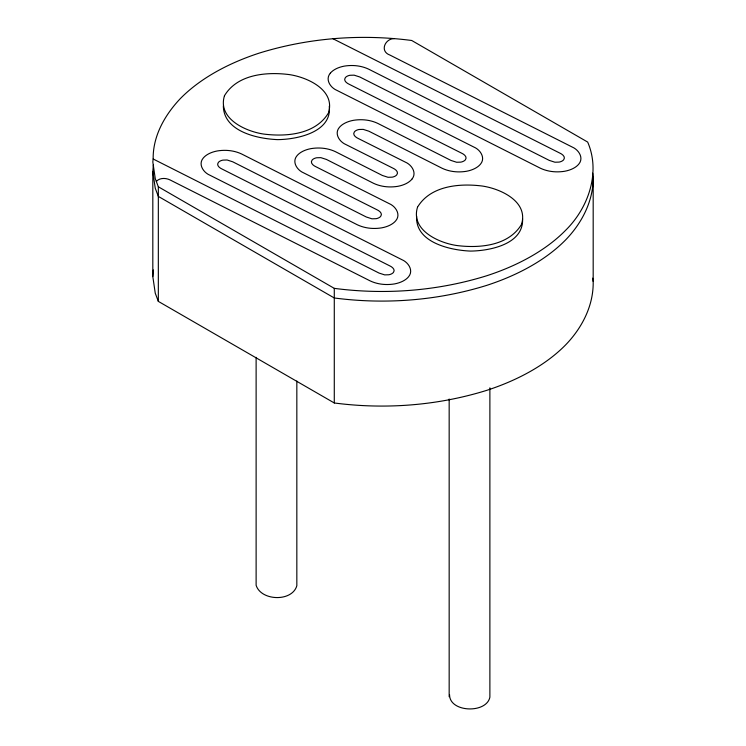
<?xml version="1.0" encoding="UTF-8"?>
<svg xmlns="http://www.w3.org/2000/svg" width="746" height="746" viewBox="0 0 746 746"><rect width="100%" height="100%" fill="white"/><g stroke="black" fill="none" stroke-linecap="round" stroke-linejoin="round"><path stroke-width="1.12" d="M153.163 158.991C152.818 136.042 164.819 115.024 180.196 98.742A208.153 120.181 0 0 1 259.235 53.106C308.331 37.86 360.794 33.822 411.717 40.489L587.671 142.066C600.819 172.41 588.389 207.752 565.804 230.104A208.153 120.181 0 0 1 486.765 275.74C437.669 291.015 385.216 295.034 334.283 288.357L158.329 186.78L155.252 178.592L152.818 161.975L153.163 158.991L379.024 273.064L384.666 274.882L388.853 274.761A7.684 4.439 0 0 0 393.422 272.439C395.641 269.651 392.154 266.909 389.794 265.874L209.831 175.179C203.406 172.512 197.904 164.288 203.248 158.059A23.443 13.54 0 0 1 217.198 150.972C225.404 149.61 234.011 150.412 241.583 153.965L366.295 216.993L371.937 218.811L376.115 218.69A7.684 4.439 0 0 0 380.684 216.368C382.903 213.57 379.416 210.829 377.056 209.803L303.575 172.83C297.16 170.172 291.658 161.938 297.001 155.718A23.443 13.54 0 0 1 310.942 148.631C319.148 147.27 327.764 148.072 335.336 151.624L382.381 175.469L388.023 177.287L392.2 177.166A7.684 4.439 0 0 0 396.769 174.844C398.998 172.046 395.501 169.305 393.151 168.279L345.92 144.556C339.505 141.889 334.003 133.665 339.346 127.435A23.443 13.54 0 0 1 353.287 120.348C361.493 118.987 370.1 119.789 377.672 123.342L450.976 160.437L456.617 162.255L460.804 162.134A7.684 4.439 0 0 0 465.373 159.812C467.593 157.014 464.105 154.273 461.746 153.247L336.856 90.341C330.441 87.683 324.939 79.449 330.282 73.229M592.697 173.165L593.182 176.494L593.182 281.475C593.676 305.431 582.141 327.764 565.804 344.708A208.153 120.181 0 0 1 486.765 390.345C437.669 405.619 385.216 409.638 334.283 402.971L158.329 301.384L155.252 293.197L152.818 276.589L152.818 171.599L153.35 164.969M152.818 276.589L153.35 269.959M593.182 176.494C593.676 200.45 582.141 222.784 565.804 239.727A208.153 120.181 0 0 1 486.765 285.364C437.669 300.638 385.216 304.657 334.283 297.98L158.329 196.403L155.252 188.216L152.818 171.599M223.343 105.82C223.567 131.445 257.081 138.728 277.503 139.623C297.122 139.493 332.259 132.201 329.266 106.277M416.622 216.135C414.981 242.431 450.146 250.274 470.558 251.085C490.187 250.824 523.823 244.138 522.573 218.737M489.88 387.836L489.88 697.174C486.504 713.875 449.39 712.542 449.568 694.694M411.876 179.217C417.21 172.997 411.717 164.763 405.292 162.106L358.061 138.383C355.711 137.348 352.215 134.606 354.443 131.818A7.684 4.439 0 0 1 359.012 129.496L363.19 129.375L368.832 131.184L442.136 168.279C449.707 171.832 458.314 172.634 466.52 171.272A23.443 13.54 0 0 0 480.471 164.185C485.805 157.956 480.312 149.732 473.897 147.074L349.007 84.167C346.648 83.132 343.151 80.391 345.379 77.603A7.684 4.439 0 0 1 349.949 75.281L354.126 75.159L359.777 76.978L540.43 168.242C548.002 171.794 556.619 172.596 564.825 171.235A23.443 13.54 0 0 0 578.765 164.148C584.109 157.919 578.607 149.694 572.191 147.037L389.906 55.055C379.388 51.325 385.039 38.466 394.494 38.559M156.334 181.483C159.607 177.604 165.901 177.846 170.125 179.963L370.184 280.906C377.756 284.459 386.363 285.261 394.569 283.909A23.443 13.54 0 0 0 408.519 276.822C413.853 270.593 408.36 262.359 401.945 259.701L221.972 168.997C219.622 167.971 216.126 165.23 218.354 162.441A7.684 4.439 0 0 1 222.923 160.12L227.101 159.989L232.743 161.807L357.446 224.835C365.018 228.388 373.634 229.19 381.831 227.828A23.443 13.54 0 0 0 395.781 220.741C401.124 214.512 395.622 206.288 389.207 203.63L315.726 166.656C313.367 165.621 309.87 162.88 312.098 160.092A7.684 4.439 0 0 1 316.668 157.77L320.845 157.648L326.487 159.467L373.541 183.311C381.113 186.864 389.72 187.666 397.926 186.304A23.443 13.54 0 0 0 411.876 179.217M333.117 38.811L560.041 153.21C562.4 154.236 565.897 156.977 563.668 159.775A7.684 4.439 0 0 1 559.099 162.096L554.921 162.218L549.28 160.399L368.617 69.136C361.045 65.583 352.429 64.771 344.232 66.133A23.443 13.54 0 0 0 330.282 73.22M592.697 278.155L593.182 281.475M449.167 399.017L449.167 696.717M334.283 288.357L334.283 402.971M296.833 381.038L296.833 585.713C292.218 602.078 261.035 601.099 256.12 585.265L256.12 357.334M158.329 186.78L158.329 301.384M224.462 95.74C217.412 118.511 245.303 131.333 263.599 134.047C286.268 136.956 315.549 134.532 328.492 112.898C335.532 90.126 307.641 77.304 289.345 74.6C266.676 71.691 237.396 74.115 224.462 95.74M417.508 207.201C410.468 229.973 438.359 242.795 456.655 245.499C479.324 248.409 508.604 245.984 521.538 224.359C528.588 201.579 500.697 188.757 482.401 186.052C459.732 183.143 430.451 185.567 417.508 207.201"/></g></svg>
